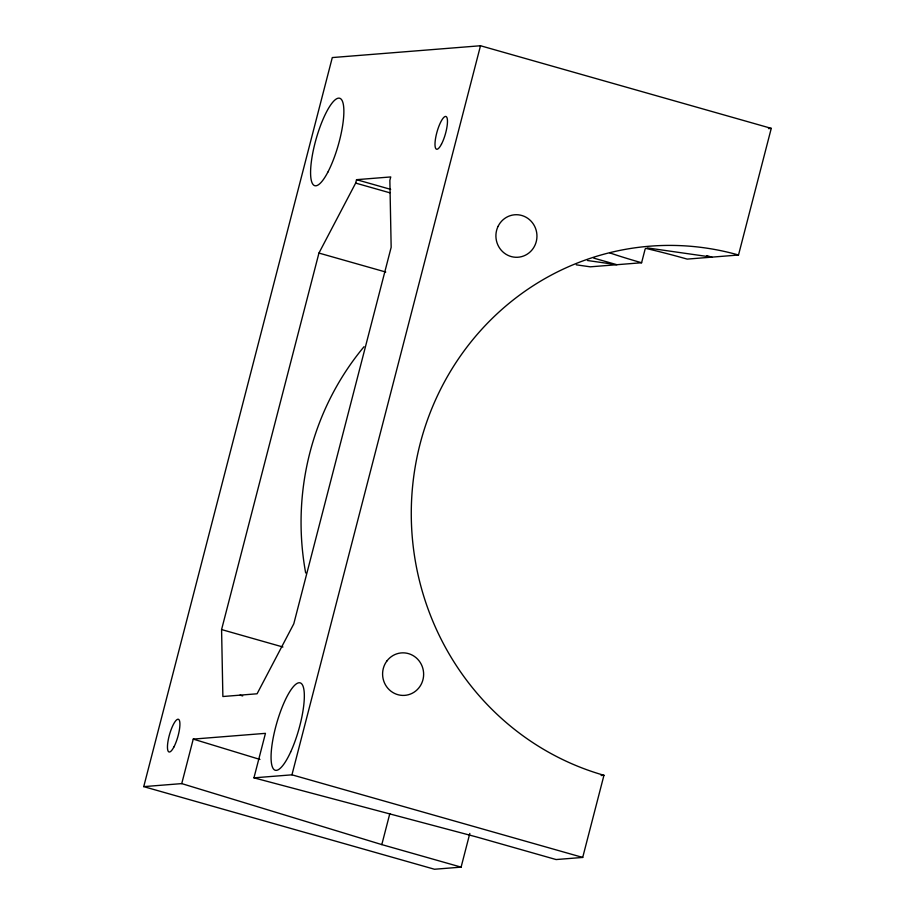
<?xml version="1.0" encoding="UTF-8"?>
<svg xmlns="http://www.w3.org/2000/svg" width="915" height="915" viewBox="0 0 915 915"><rect width="100%" height="100%" fill="white"/><g stroke="black" fill="none" stroke-linecap="round" stroke-linejoin="round"><path stroke-width="1.37" d="M143.735 786.637L332.294 57.565L480.501 45.75L771.265 128.363L738.508 255.011A269.811 259.906 85.4 0 0 420.122 443.798A269.811 259.906 85.4 0 0 603.957 775.28L582.706 857.435L556.103 859.551L476.807 837.019L253.947 777.842L265.453 733.35L193.248 739.103L181.742 783.606L143.735 786.637L434.499 869.25L461.103 867.134L469.818 833.416M221.579 629.577L318.946 253.066L355.661 183.092L356.541 179.672L390.751 176.938L389.859 180.358L391.163 247.302L293.784 623.824L257.081 693.787L222.871 696.521L221.579 629.577L282.929 647.008M253.947 777.842L291.954 774.822L480.501 45.75M461.103 867.134L381.807 844.602L389.824 813.584M576.278 264.824L590.289 266.825L641.598 262.742L645.178 248.914M768.463 128.592L771.265 128.363M738.508 255.011L687.199 259.105A85.198 7.72 14.5 0 0 645.796 248.388M601.155 775.508L603.957 775.28M647.374 247.919L711.904 257.138L706.62 255.628M587.464 260.512L616.893 264.709L593.698 258.11M356.541 179.672L390.659 189.359M355.661 183.092L389.779 192.779M318.946 253.066L385.764 272.041M239.982 695.16L242.704 695.926M291.954 774.822L582.706 857.435M193.248 739.103L259.94 759.439M181.742 783.606L381.807 844.602M641.598 262.742A85.198 7.72 14.5 0 1 609.79 252.895M305.679 572.984A269.811 259.906 85.4 0 1 364.01 346.728M441.453 144.204A17.042 4.312 -74.1 0 0 446.52 116.88A17.042 4.312 -74.1 0 0 435.723 137.444A17.042 4.312 -74.1 0 0 441.453 144.204M173.896 746.995A17.042 4.312 -74.1 0 0 178.963 719.67A17.042 4.312 -74.1 0 0 168.177 740.246A17.042 4.312 -74.1 0 0 173.896 746.995M290.684 751.913A45.441 11.483 -74.1 0 0 300.349 682.922A45.441 11.483 -74.1 0 0 272.03 744.821A45.441 11.483 -74.1 0 0 290.684 751.913M327.81 172.226A45.441 11.483 -74.1 0 0 341.318 99.358A45.441 11.483 -74.1 0 0 312.541 154.2A45.441 11.483 -74.1 0 0 327.81 172.226M498.057 226.394A21.297 20.519 85.4 0 0 517.684 257.264A21.297 20.519 85.4 0 0 533.537 224.347A21.297 20.519 85.4 0 0 498.057 226.394M386.931 660.939A21.297 20.519 85.4 0 0 400.29 695.206A21.297 20.519 85.4 0 0 422.135 666.246A21.297 20.519 85.4 0 0 386.931 660.939"/></g></svg>
